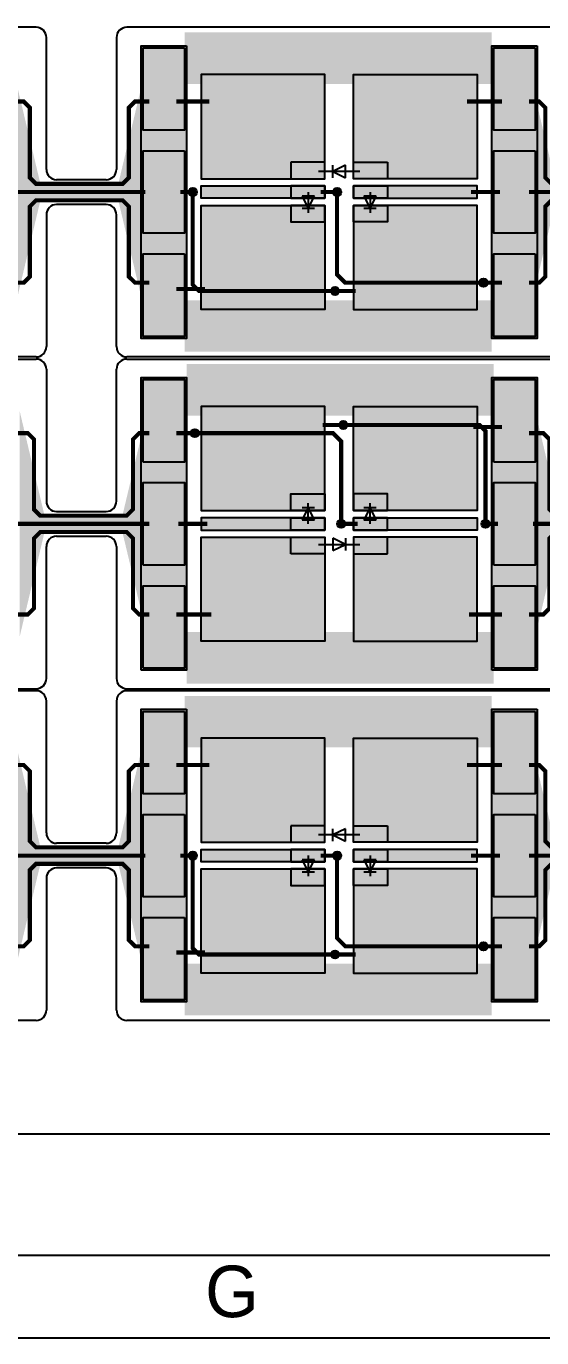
# Model space of a CAD drawing. Extents: x 1822 to 2392, y 725 to 1125.
# Drawn here: x 2212.5 to 2237.5, y 725.2 to 788.9 of the extents above; entities that cross this region are included whole.
import ezdxf

# ---------------------------------------------------------------- set-up
doc = ezdxf.new("R2010")
doc.units = 0
doc.header["$LTSCALE"] = 0.2
doc.layers.get('0').update_dxf_attribs({"linetype": 'CONTINUOUS'})
for name, color, linetype in [('BS', 1, 'CONTINUOUS'), ('Durchsteiger', 3, 'CONTINUOUS'), ('LED', 7, 'CONTINUOUS'), ('LS', 5, 'CONTINUOUS'), ('Rand', 6, 'CONTINUOUS')]:
    doc.layers.add(name, color=color, linetype=linetype)

# ---------------------------------------------------------------- blocks, each defined once
blk = doc.blocks.new('A2Q')
blk.add_line((570, 4), (4, 4))
blk.add_lwpolyline([(0, 0), (570, 0), (570, 400), (0, 400)], close=True)
blk.add_text('G', height=2.5).set_placement((399, 1))

msp = doc.modelspace()

# ---------------------------------------------------------------- hatches: boundary and pattern name
at = {"layer": 'BS'}
h = msp.add_hatch(color=256, dxfattribs=at)
h.paths.add_polyline_path([(2218.2, 773.8), (2220.2, 773.8), (2220.2, 777.8), (2218.2, 777.8)])
h.paths.add_polyline_path([(2218.2, 778.8), (2220.2, 778.8), (2220.2, 782.8), (2218.2, 782.8)])
h.paths.add_polyline_path([(2218.2, 783.8), (2220.2, 783.8), (2220.2, 787.8), (2218.2, 787.8)])
h = msp.add_hatch(color=256, dxfattribs=at)
h.paths.add_polyline_path([(2235.2, 773.8), (2237.2, 773.8), (2237.2, 777.8), (2235.2, 777.8)])
h.paths.add_polyline_path([(2235.2, 778.8), (2237.2, 778.8), (2237.2, 782.8), (2235.2, 782.8)])
h.paths.add_polyline_path([(2235.2, 783.8), (2237.2, 783.8), (2237.2, 787.8), (2235.2, 787.8)])
h = msp.add_hatch(color=256, dxfattribs=at)
h.paths.add_polyline_path([(2234.4, 775.1), (2234.4, 780.15), (2230.05, 780.15), (2230.05, 779.35), (2228.4, 779.35), (2228.4, 775.1)])
h.paths.add_polyline_path([(2234.4, 780.5), (2234.4, 781.1), (2230.05, 781.1), (2230.05, 780.5)])
h.paths.add_polyline_path([(2234.4, 781.45), (2234.4, 786.5), (2228.4, 786.5), (2228.4, 782.25), (2230.05, 782.25), (2230.05, 781.45)])
h.paths.add_polyline_path([(2225.35, 781.45), (2225.35, 782.25), (2227, 782.25), (2227, 786.5), (2221, 786.5), (2221, 781.45)])
h.paths.add_polyline_path([(2225.35, 780.5), (2225.35, 781.1), (2221, 781.1), (2221, 780.5)])
h.paths.add_polyline_path([(2227, 775.1), (2227, 779.35), (2225.35, 779.35), (2225.35, 780.15), (2221, 780.15), (2221, 775.1)])
h.paths.add_polyline_path([(2227, 779.35), (2227, 780.15), (2226.275, 780.15), (2226.2, 780), (2226.125, 780.15), (2225.35, 780.15), (2225.35, 779.35)], flags=17)
h.paths.add_polyline_path([(2227, 780.5), (2227, 781.1), (2225.35, 781.1), (2225.35, 780.5), (2225.95, 780.5), (2225.9, 780.6), (2226.5, 780.6), (2226.45, 780.5)])
h.paths.add_polyline_path([(2227, 781.45), (2227, 782.25), (2225.35, 782.25), (2225.35, 781.45)], flags=17)
h.paths.add_polyline_path([(2230.05, 781.45), (2230.05, 782.25), (2228.4, 782.25), (2228.4, 781.45)], flags=16)
h.paths.add_polyline_path([(2230.05, 780.5), (2230.05, 781.1), (2228.4, 781.1), (2228.4, 780.5), (2228.95, 780.5), (2228.9, 780.6), (2229.5, 780.6), (2229.45, 780.5)])
h.paths.add_polyline_path([(2230.05, 779.35), (2230.05, 780.15), (2229.275, 780.15), (2229.2, 780), (2229.125, 780.15), (2228.4, 780.15), (2228.4, 779.35)], flags=17)
h = msp.add_hatch(color=256, dxfattribs=at)
h.paths.add_polyline_path([(2220.2, 771.7), (2218.2, 771.7), (2218.2, 767.7), (2220.2, 767.7)])
h.paths.add_polyline_path([(2220.2, 766.7), (2218.2, 766.7), (2218.2, 762.7), (2220.2, 762.7)])
h.paths.add_polyline_path([(2220.2, 761.7), (2218.2, 761.7), (2218.2, 757.7), (2220.2, 757.7)])
h = msp.add_hatch(color=256, dxfattribs=at)
h.paths.add_polyline_path([(2237.2, 771.7), (2235.2, 771.7), (2235.2, 767.7), (2237.2, 767.7)])
h.paths.add_polyline_path([(2237.2, 766.7), (2235.2, 766.7), (2235.2, 762.7), (2237.2, 762.7)])
h.paths.add_polyline_path([(2237.2, 761.7), (2235.2, 761.7), (2235.2, 757.7), (2237.2, 757.7)])
h = msp.add_hatch(color=256, dxfattribs=at)
h.paths.add_polyline_path([(2221, 770.4), (2221, 765.35), (2225.35, 765.35), (2225.35, 766.15), (2227, 766.15), (2227, 770.4)])
h.paths.add_polyline_path([(2221, 765), (2221, 764.4), (2225.35, 764.4), (2225.35, 765)])
h.paths.add_polyline_path([(2221, 764.05), (2221, 759), (2227, 759), (2227, 763.25), (2225.35, 763.25), (2225.35, 764.05)])
h.paths.add_polyline_path([(2230.05, 764.05), (2230.05, 763.25), (2228.4, 763.25), (2228.4, 759), (2234.4, 759), (2234.4, 764.05)])
h.paths.add_polyline_path([(2230.05, 765), (2230.05, 764.4), (2234.4, 764.4), (2234.4, 765)])
h.paths.add_polyline_path([(2228.4, 770.4), (2228.4, 766.15), (2230.05, 766.15), (2230.05, 765.35), (2234.4, 765.35), (2234.4, 770.4)])
h.paths.add_polyline_path([(2228.4, 766.15), (2228.4, 765.35), (2229.125, 765.35), (2229.2, 765.5), (2229.275, 765.35), (2230.05, 765.35), (2230.05, 766.15)], flags=17)
h.paths.add_polyline_path([(2228.4, 765), (2228.4, 764.4), (2230.05, 764.4), (2230.05, 765), (2229.45, 765), (2229.5, 764.9), (2228.9, 764.9), (2228.95, 765)])
h.paths.add_polyline_path([(2228.4, 764.05), (2228.4, 763.25), (2230.05, 763.25), (2230.05, 764.05)], flags=17)
h.paths.add_polyline_path([(2225.35, 764.05), (2225.35, 763.25), (2227, 763.25), (2227, 764.05)], flags=16)
h.paths.add_polyline_path([(2225.35, 765), (2225.35, 764.4), (2227, 764.4), (2227, 765), (2226.45, 765), (2226.5, 764.9), (2225.9, 764.9), (2225.95, 765)])
h.paths.add_polyline_path([(2225.35, 766.15), (2225.35, 765.35), (2226.125, 765.35), (2226.2, 765.5), (2226.275, 765.35), (2227, 765.35), (2227, 766.15)], flags=17)
h = msp.add_hatch(color=256, dxfattribs=at)
h.paths.add_polyline_path([(2218.2, 741.6), (2220.2, 741.6), (2220.2, 745.6), (2218.2, 745.6)])
h.paths.add_polyline_path([(2218.2, 746.6), (2220.2, 746.6), (2220.2, 750.6), (2218.2, 750.6)])
h.paths.add_polyline_path([(2218.2, 751.6), (2220.2, 751.6), (2220.2, 755.6), (2218.2, 755.6)])
h = msp.add_hatch(color=256, dxfattribs=at)
h.paths.add_polyline_path([(2235.2, 741.6), (2237.2, 741.6), (2237.2, 745.6), (2235.2, 745.6)])
h.paths.add_polyline_path([(2235.2, 746.6), (2237.2, 746.6), (2237.2, 750.6), (2235.2, 750.6)])
h.paths.add_polyline_path([(2235.2, 751.6), (2237.2, 751.6), (2237.2, 755.6), (2235.2, 755.6)])
h = msp.add_hatch(color=256, dxfattribs=at)
h.paths.add_polyline_path([(2234.4, 742.9), (2234.4, 747.95), (2230.05, 747.95), (2230.05, 747.15), (2228.4, 747.15), (2228.4, 742.9)])
h.paths.add_polyline_path([(2234.4, 748.3), (2234.4, 748.9), (2230.05, 748.9), (2230.05, 748.3)])
h.paths.add_polyline_path([(2234.4, 749.25), (2234.4, 754.3), (2228.4, 754.3), (2228.4, 750.05), (2230.05, 750.05), (2230.05, 749.25)])
h.paths.add_polyline_path([(2225.35, 749.25), (2225.35, 750.05), (2227, 750.05), (2227, 754.3), (2221, 754.3), (2221, 749.25)])
h.paths.add_polyline_path([(2225.35, 748.3), (2225.35, 748.9), (2221, 748.9), (2221, 748.3)])
h.paths.add_polyline_path([(2227, 742.9), (2227, 747.15), (2225.35, 747.15), (2225.35, 747.95), (2221, 747.95), (2221, 742.9)])
h.paths.add_polyline_path([(2227, 747.15), (2227, 747.95), (2226.275, 747.95), (2226.2, 747.8), (2226.125, 747.95), (2225.35, 747.95), (2225.35, 747.15)], flags=17)
h.paths.add_polyline_path([(2227, 748.3), (2227, 748.9), (2225.35, 748.9), (2225.35, 748.3), (2225.95, 748.3), (2225.9, 748.4), (2226.5, 748.4), (2226.45, 748.3)])
h.paths.add_polyline_path([(2227, 749.25), (2227, 750.05), (2225.35, 750.05), (2225.35, 749.25)], flags=17)
h.paths.add_polyline_path([(2230.05, 749.25), (2230.05, 750.05), (2228.4, 750.05), (2228.4, 749.25)], flags=16)
h.paths.add_polyline_path([(2230.05, 748.3), (2230.05, 748.9), (2228.4, 748.9), (2228.4, 748.3), (2228.95, 748.3), (2228.9, 748.4), (2229.5, 748.4), (2229.45, 748.3)])
h.paths.add_polyline_path([(2230.05, 747.15), (2230.05, 747.95), (2229.275, 747.95), (2229.2, 747.8), (2229.125, 747.95), (2228.4, 747.95), (2228.4, 747.15)], flags=17)
at = {"layer": 'Durchsteiger'}
for points in [[(2220.6, 780.6, 1), (2220.6, 781, 1)], [(2227.6, 780.6, 1), (2227.6, 781, 1)], [(2234.7, 776.2, 1), (2234.7, 776.6, 1)], [(2227.5, 775.8, 1), (2227.5, 776.2, 1)], [(2227.9, 769.7, 1), (2227.9, 769.3, 1)], [(2220.7, 769.3, 1), (2220.7, 768.9, 1)], [(2227.8, 764.9, 1), (2227.8, 764.5, 1)], [(2234.8, 764.9, 1), (2234.8, 764.5, 1)], [(2220.6, 748.4, 1), (2220.6, 748.8, 1)], [(2227.6, 748.4, 1), (2227.6, 748.8, 1)], [(2234.7, 744, 1), (2234.7, 744.4, 1)], [(2227.5, 743.6, 1), (2227.5, 744, 1)]]:
    msp.add_hatch(color=256, dxfattribs=at).paths.add_polyline_path(points)
at = {"layer": 'LS'}
for points in [[(2220.3, 787.9), (2218.1, 787.9), (2218.1, 773.7), (2220.3, 773.7)], [(2237.3, 787.9), (2235.1, 787.9), (2235.1, 773.7), (2237.3, 773.7)], [(2220.3, 771.8), (2218.1, 771.8), (2218.1, 757.6), (2220.3, 757.6)], [(2237.3, 771.8), (2235.1, 771.8), (2235.1, 757.6), (2237.3, 757.6)], [(2220.3, 755.7), (2218.1, 755.7), (2218.1, 741.5), (2220.3, 741.5)], [(2237.3, 755.7), (2235.1, 755.7), (2235.1, 741.5), (2237.3, 741.5)]]:
    msp.add_hatch(color=256, dxfattribs=at).paths.add_polyline_path(points)

# ---------------------------------------------------------------- linework, layer by layer
at = {"layer": 'BS'}
for p, q in [((2227.8, 780.8), (2227.6, 780.8)), ((2227.7, 780.9), (2227.7, 780.7)), ((2227.6, 764.7), (2227.8, 764.7)), ((2227.7, 764.6), (2227.7, 764.8)), ((2227.8, 748.6), (2227.6, 748.6)), ((2227.7, 748.7), (2227.7, 748.5))]:
    msp.add_line(p, q, dxfattribs=at)
for points in [[(2220.2, 787.8), (2220.2, 783.8), (2218.2, 783.8), (2218.2, 787.8)], [(2237.2, 787.8), (2237.2, 783.8), (2235.2, 783.8), (2235.2, 787.8)], [(2227, 781.45), (2227, 786.5), (2221, 786.5), (2221, 781.45)], [(2228.4, 781.45), (2228.4, 786.5), (2234.4, 786.5), (2234.4, 781.45)], [(2220.2, 782.8), (2220.2, 778.8), (2218.2, 778.8), (2218.2, 782.8)], [(2237.2, 782.8), (2237.2, 778.8), (2235.2, 778.8), (2235.2, 782.8)], [(2225.35, 782.25), (2225.35, 781.45), (2227, 781.45), (2227, 782.25)], [(2230.05, 782.25), (2230.05, 781.45), (2228.4, 781.45), (2228.4, 782.25)], [(2227, 781.1), (2227, 780.5), (2221, 780.5), (2221, 781.1)], [(2225.35, 781.1), (2225.35, 780.5), (2227, 780.5), (2227, 781.1)], [(2230.05, 781.1), (2230.05, 780.5), (2228.4, 780.5), (2228.4, 781.1)], [(2228.4, 781.1), (2228.4, 780.5), (2234.4, 780.5), (2234.4, 781.1)], [(2227, 780.15), (2227, 775.1), (2221, 775.1), (2221, 780.15)], [(2225.35, 780.15), (2225.35, 779.35), (2227, 779.35), (2227, 780.15)], [(2230.05, 780.15), (2230.05, 779.35), (2228.4, 779.35), (2228.4, 780.15)], [(2228.4, 780.15), (2228.4, 775.1), (2234.4, 775.1), (2234.4, 780.15)], [(2220.2, 777.8), (2220.2, 773.8), (2218.2, 773.8), (2218.2, 777.8)], [(2237.2, 777.8), (2237.2, 773.8), (2235.2, 773.8), (2235.2, 777.8)], [(2218.2, 767.7), (2218.2, 771.7), (2220.2, 771.7), (2220.2, 767.7)], [(2235.2, 767.7), (2235.2, 771.7), (2237.2, 771.7), (2237.2, 767.7)], [(2227, 765.35), (2227, 770.4), (2221, 770.4), (2221, 765.35)], [(2228.4, 765.35), (2228.4, 770.4), (2234.4, 770.4), (2234.4, 765.35)], [(2218.2, 762.7), (2218.2, 766.7), (2220.2, 766.7), (2220.2, 762.7)], [(2235.2, 762.7), (2235.2, 766.7), (2237.2, 766.7), (2237.2, 762.7)], [(2225.35, 765.35), (2225.35, 766.15), (2227, 766.15), (2227, 765.35)], [(2230.05, 765.35), (2230.05, 766.15), (2228.4, 766.15), (2228.4, 765.35)], [(2227, 764.4), (2227, 765), (2221, 765), (2221, 764.4)], [(2225.35, 764.4), (2225.35, 765), (2227, 765), (2227, 764.4)], [(2230.05, 764.4), (2230.05, 765), (2228.4, 765), (2228.4, 764.4)], [(2228.4, 764.4), (2228.4, 765), (2234.4, 765), (2234.4, 764.4)], [(2227, 764.05), (2227, 759), (2221, 759), (2221, 764.05)], [(2225.35, 763.25), (2225.35, 764.05), (2227, 764.05), (2227, 763.25)], [(2230.05, 763.25), (2230.05, 764.05), (2228.4, 764.05), (2228.4, 763.25)], [(2228.4, 764.05), (2228.4, 759), (2234.4, 759), (2234.4, 764.05)], [(2218.2, 757.7), (2218.2, 761.7), (2220.2, 761.7), (2220.2, 757.7)], [(2235.2, 757.7), (2235.2, 761.7), (2237.2, 761.7), (2237.2, 757.7)], [(2220.2, 755.6), (2220.2, 751.6), (2218.2, 751.6), (2218.2, 755.6)], [(2237.2, 755.6), (2237.2, 751.6), (2235.2, 751.6), (2235.2, 755.6)], [(2227, 749.25), (2227, 754.3), (2221, 754.3), (2221, 749.25)], [(2228.4, 749.25), (2228.4, 754.3), (2234.4, 754.3), (2234.4, 749.25)], [(2220.2, 750.6), (2220.2, 746.6), (2218.2, 746.6), (2218.2, 750.6)], [(2237.2, 750.6), (2237.2, 746.6), (2235.2, 746.6), (2235.2, 750.6)], [(2225.35, 750.05), (2225.35, 749.25), (2227, 749.25), (2227, 750.05)], [(2230.05, 750.05), (2230.05, 749.25), (2228.4, 749.25), (2228.4, 750.05)], [(2227, 748.9), (2227, 748.3), (2221, 748.3), (2221, 748.9)], [(2225.35, 748.9), (2225.35, 748.3), (2227, 748.3), (2227, 748.9)], [(2230.05, 748.9), (2230.05, 748.3), (2228.4, 748.3), (2228.4, 748.9)], [(2228.4, 748.9), (2228.4, 748.3), (2234.4, 748.3), (2234.4, 748.9)], [(2227, 747.95), (2227, 742.9), (2221, 742.9), (2221, 747.95)], [(2225.35, 747.95), (2225.35, 747.15), (2227, 747.15), (2227, 747.95)], [(2230.05, 747.95), (2230.05, 747.15), (2228.4, 747.15), (2228.4, 747.95)], [(2228.4, 747.95), (2228.4, 742.9), (2234.4, 742.9), (2234.4, 747.95)], [(2220.2, 745.6), (2220.2, 741.6), (2218.2, 741.6), (2218.2, 745.6)], [(2237.2, 745.6), (2237.2, 741.6), (2235.2, 741.6), (2235.2, 745.6)]]:
    msp.add_lwpolyline(points, close=True, dxfattribs=at)
at = {"layer": 'BS', "const_width": 0.2}
for points in [[(2215.3, 781.2), (2213, 781.2), (2212.7, 781.5), (2212.7, 784.9), (2212.4, 785.2), (2211.9, 785.2)], [(2218.5, 785.2), (2217.8, 785.2), (2217.5, 784.9), (2217.5, 781.5), (2217.2, 781.2), (2215.3, 781.2)], [(2221.4, 785.2), (2219.8, 785.2)], [(2235.6, 785.2), (2233.9, 785.2)], [(2240.3, 781.2), (2238, 781.2), (2237.7, 781.5), (2237.7, 784.9), (2237.4, 785.2), (2236.9, 785.2)], [(2215.3, 780.8), (2211.9, 780.8)], [(2215.3, 780.4), (2213, 780.4), (2212.7, 780.1), (2212.7, 776.7), (2212.4, 776.4), (2211.9, 776.4)], [(2218.3, 780.8), (2215.3, 780.8)], [(2218.5, 776.4), (2217.8, 776.4), (2217.5, 776.7), (2217.5, 780.1), (2217.2, 780.4), (2215.3, 780.4)], [(2220.5, 780.8), (2220, 780.8)], [(2227.5, 780.8), (2226.8, 780.8)], [(2235.5, 780.8), (2234.1, 780.8)], [(2240.3, 780.8), (2236.9, 780.8)], [(2240.3, 780.4), (2238, 780.4), (2237.7, 780.1), (2237.7, 776.7), (2237.4, 776.4), (2236.9, 776.4)], [(2221.2, 776.1), (2219.8, 776.1)], [(2228.5, 776), (2227.6, 776)], [(2234.8, 776.4), (2235.6, 776.4)], [(2226.9, 769.5), (2227.8, 769.5)], [(2211.9, 769.1), (2212.6, 769.1), (2212.9, 768.8), (2212.9, 765.4), (2213.2, 765.1), (2215.1, 765.1)], [(2215.1, 765.1), (2217.4, 765.1), (2217.7, 765.4), (2217.7, 768.8), (2218, 769.1), (2218.5, 769.1)], [(2220.6, 769.1), (2219.8, 769.1)], [(2234.2, 769.4), (2235.6, 769.4)], [(2236.9, 769.1), (2237.6, 769.1), (2237.9, 768.8), (2237.9, 765.4), (2238.2, 765.1), (2240.1, 765.1)], [(2212.1, 764.7), (2215.1, 764.7)], [(2215.1, 764.7), (2218.5, 764.7)], [(2219.9, 764.7), (2221.3, 764.7)], [(2227.9, 764.7), (2228.6, 764.7)], [(2234.9, 764.7), (2235.4, 764.7)], [(2237.1, 764.7), (2240.1, 764.7)], [(2211.9, 760.3), (2212.6, 760.3), (2212.9, 760.6), (2212.9, 764), (2213.2, 764.3), (2215.1, 764.3)], [(2215.1, 764.3), (2217.4, 764.3), (2217.7, 764), (2217.7, 760.6), (2218, 760.3), (2218.5, 760.3)], [(2236.9, 760.3), (2237.6, 760.3), (2237.9, 760.6), (2237.9, 764), (2238.2, 764.3), (2240.1, 764.3)], [(2219.8, 760.3), (2221.5, 760.3)], [(2234, 760.3), (2235.6, 760.3)], [(2215.3, 749), (2213, 749), (2212.7, 749.3), (2212.7, 752.7), (2212.4, 753), (2211.9, 753)], [(2218.5, 753), (2217.8, 753), (2217.5, 752.7), (2217.5, 749.3), (2217.2, 749), (2215.3, 749)], [(2221.4, 753), (2219.8, 753)], [(2235.6, 753), (2233.9, 753)], [(2240.3, 749), (2238, 749), (2237.7, 749.3), (2237.7, 752.7), (2237.4, 753), (2236.9, 753)], [(2215.3, 748.6), (2211.9, 748.6)], [(2218.3, 748.6), (2215.3, 748.6)], [(2220.5, 748.6), (2220, 748.6)], [(2227.5, 748.6), (2226.8, 748.6)], [(2235.5, 748.6), (2234.1, 748.6)], [(2240.3, 748.6), (2236.9, 748.6)], [(2215.3, 748.2), (2213, 748.2), (2212.7, 747.9), (2212.7, 744.5), (2212.4, 744.2), (2211.9, 744.2)], [(2218.5, 744.2), (2217.8, 744.2), (2217.5, 744.5), (2217.5, 747.9), (2217.2, 748.2), (2215.3, 748.2)], [(2240.3, 748.2), (2238, 748.2), (2237.7, 747.9), (2237.7, 744.5), (2237.4, 744.2), (2236.9, 744.2)], [(2234.8, 744.2), (2235.6, 744.2)], [(2221.2, 743.9), (2219.8, 743.9)], [(2228.5, 743.8), (2227.6, 743.8)]]:
    msp.add_lwpolyline(points, dxfattribs=at)
at = {"layer": 'Durchsteiger'}
for centre in [(2220.6, 780.8), (2227.6, 780.8), (2234.7, 776.4), (2227.5, 776), (2227.9, 769.5), (2220.7, 769.1), (2227.8, 764.7), (2234.8, 764.7), (2220.6, 748.6), (2227.6, 748.6), (2234.7, 744.2), (2227.5, 743.8)]:
    msp.add_circle(centre, 0.2, dxfattribs=at)
at = {"layer": 'LED'}
for p, q in [((2228.7, 781.8), (2226.7, 781.8)), ((2228, 782.1), (2227.4, 781.8)), ((2227.4, 781.5), (2227.4, 782.1)), ((2227.4, 781.8), (2228, 781.5)), ((2228, 781.5), (2228, 782.1)), ((2226.5, 780.6), (2225.9, 780.6)), ((2225.9, 780.6), (2226.2, 780)), ((2226.2, 780.8), (2226.2, 779.8)), ((2226.2, 780), (2226.5, 780.6)), ((2229.5, 780.6), (2228.9, 780.6)), ((2228.9, 780.6), (2229.2, 780)), ((2229.2, 780.8), (2229.2, 779.8)), ((2229.2, 780), (2229.5, 780.6)), ((2226.5, 780), (2225.9, 780)), ((2229.5, 780), (2228.9, 780)), ((2226.2, 765.5), (2225.9, 764.9)), ((2225.9, 765.5), (2226.5, 765.5)), ((2226.2, 764.7), (2226.2, 765.7)), ((2226.5, 764.9), (2226.2, 765.5)), ((2229.2, 765.5), (2228.9, 764.9)), ((2228.9, 765.5), (2229.5, 765.5)), ((2229.2, 764.7), (2229.2, 765.7)), ((2229.5, 764.9), (2229.2, 765.5)), ((2225.9, 764.9), (2226.5, 764.9)), ((2228.9, 764.9), (2229.5, 764.9)), ((2227.4, 764), (2227.4, 763.4)), ((2228, 763.7), (2227.4, 764)), ((2228, 764), (2228, 763.4)), ((2226.7, 763.7), (2228.7, 763.7)), ((2227.4, 763.4), (2228, 763.7)), ((2228, 749.9), (2227.4, 749.6)), ((2227.4, 749.3), (2227.4, 749.9)), ((2228, 749.3), (2228, 749.9)), ((2228.7, 749.6), (2226.7, 749.6)), ((2227.4, 749.6), (2228, 749.3)), ((2226.2, 748.6), (2226.2, 747.6)), ((2229.2, 748.6), (2229.2, 747.6)), ((2226.5, 748.4), (2225.9, 748.4)), ((2225.9, 748.4), (2226.2, 747.8)), ((2226.2, 747.8), (2226.5, 748.4)), ((2229.5, 748.4), (2228.9, 748.4)), ((2228.9, 748.4), (2229.2, 747.8)), ((2229.2, 747.8), (2229.5, 748.4)), ((2226.5, 747.8), (2225.9, 747.8)), ((2229.5, 747.8), (2228.9, 747.8))]:
    msp.add_line(p, q, dxfattribs=at)
at = {"layer": 'LS'}
for points in [[(2213.2, 780.8, 0.9, 11, 0), (2212, 780.8, 15, 15, 0)], [(2217, 780.8, 0.9, 11, 0), (2218.2, 780.8, 15, 15, 0)], [(2238.2, 780.8, 0.9, 11, 0), (2237, 780.8, 15, 15, 0)], [(2242, 780.8, 0.9, 11, 0), (2243.2, 780.8, 15, 15, 0)], [(2213.4, 764.7, 0.9, 11, 0), (2212.2, 764.7, 15, 15, 0)], [(2217.2, 764.7, 0.9, 11, 0), (2218.4, 764.7, 15, 15, 0)], [(2238.4, 764.7, 0.9, 11, 0), (2237.2, 764.7, 15, 15, 0)], [(2242.2, 764.7, 0.9, 11, 0), (2243.4, 764.7, 15, 15, 0)], [(2213.2, 748.6, 0.9, 11, 0), (2212, 748.6, 15, 15, 0)], [(2217, 748.6, 0.9, 11, 0), (2218.2, 748.6, 15, 15, 0)], [(2238.2, 748.6, 0.9, 11, 0), (2237, 748.6, 15, 15, 0)], [(2242, 748.6, 0.9, 11, 0), (2243.2, 748.6, 15, 15, 0)]]:
    msp.add_lwpolyline(points, format="xyseb", dxfattribs=at)
for points, const_width in [([(2235.1, 787.3), (2220.2, 787.3)], 2.5), ([(2215.3, 780.8), (2213.2, 780.8)], 0.9), ([(2217, 780.8), (2215.3, 780.8)], 0.9), ([(2227.4, 776), (2220.9, 776), (2220.6, 776.3), (2220.6, 780.5), (2220.6, 780.7)], 0.2), ([(2234.6, 776.4), (2232.5, 776.4), (2228, 776.4), (2227.6, 776.8), (2227.6, 780.7)], 0.2), ([(2235.1, 774.3), (2220.2, 774.3)], 2.5), ([(2220.3, 771.2), (2235.2, 771.2)], 2.5), ([(2228, 769.5), (2234.5, 769.5), (2234.8, 769.2), (2234.8, 765), (2234.8, 764.8)], 0.2), ([(2220.8, 769.1), (2222.9, 769.1), (2227.4, 769.1), (2227.8, 768.7), (2227.8, 764.8)], 0.2), ([(2213.4, 764.7), (2215.1, 764.7)], 0.9), ([(2215.1, 764.7), (2217.2, 764.7)], 0.9), ([(2220.3, 758.2), (2235.2, 758.2)], 2.5), ([(2235.1, 755.1), (2220.2, 755.1)], 2.5), ([(2215.3, 748.6), (2213.2, 748.6)], 0.9), ([(2217, 748.6), (2215.3, 748.6)], 0.9), ([(2227.4, 743.8), (2220.9, 743.8), (2220.6, 744.1), (2220.6, 748.3), (2220.6, 748.5)], 0.2), ([(2234.6, 744.2), (2232.5, 744.2), (2228, 744.2), (2227.6, 744.6), (2227.6, 748.5)], 0.2), ([(2235.1, 742.1), (2220.2, 742.1)], 2.5)]:
    msp.add_lwpolyline(points, dxfattribs=dict(at, const_width=const_width))
for points in [[(2220.3, 787.9), (2220.3, 773.7), (2218.1, 773.7), (2218.1, 787.9)], [(2237.3, 787.9), (2237.3, 773.7), (2235.1, 773.7), (2235.1, 787.9)], [(2218.1, 757.6), (2218.1, 771.8), (2220.3, 771.8), (2220.3, 757.6)], [(2235.1, 757.6), (2235.1, 771.8), (2237.3, 771.8), (2237.3, 757.6)], [(2220.3, 755.7), (2220.3, 741.5), (2218.1, 741.5), (2218.1, 755.7)], [(2237.3, 755.7), (2237.3, 741.5), (2235.1, 741.5), (2235.1, 755.7)]]:
    msp.add_lwpolyline(points, close=True, dxfattribs=at)
at = {"layer": 'Rand'}
for p, q in [((2213, 788.8), (2192.4, 788.8)), ((2238, 788.8), (2217.4, 788.8)), ((2213.5, 781.9), (2213.5, 788.3)), ((2216.9, 788.3), (2216.9, 781.9)), ((2215.3, 781.4), (2214, 781.4)), ((2215.3, 781.4), (2214, 781.4)), ((2216.4, 781.4), (2215.3, 781.4)), ((2216.4, 781.4), (2215.3, 781.4)), ((2215.3, 780.2), (2214, 780.2)), ((2215.3, 780.2), (2214, 780.2)), ((2216.4, 780.2), (2215.3, 780.2)), ((2216.4, 780.2), (2215.3, 780.2)), ((2213.5, 779.7), (2213.5, 773.3)), ((2216.9, 773.3), (2216.9, 779.7)), ((2213, 772.8), (2192.4, 772.8)), ((2238, 772.8), (2217.4, 772.8)), ((2192.4, 772.7), (2213, 772.7)), ((2213.5, 772.2), (2213.5, 765.8)), ((2216.9, 765.8), (2216.9, 772.2)), ((2217.4, 772.7), (2238, 772.7)), ((2214, 765.3), (2215.1, 765.3)), ((2214, 765.3), (2215.1, 765.3)), ((2215.1, 765.3), (2216.4, 765.3)), ((2215.1, 765.3), (2216.4, 765.3)), ((2214, 764.1), (2215.1, 764.1)), ((2214, 764.1), (2215.1, 764.1)), ((2215.1, 764.1), (2216.4, 764.1)), ((2215.1, 764.1), (2216.4, 764.1)), ((2213.5, 757.2), (2213.5, 763.6)), ((2216.9, 763.6), (2216.9, 757.2)), ((2192.4, 756.7), (2213, 756.7)), ((2213, 756.6), (2192.4, 756.6)), ((2217.4, 756.7), (2238, 756.7)), ((2238, 756.6), (2217.4, 756.6)), ((2213.5, 749.7), (2213.5, 756.1)), ((2216.9, 756.1), (2216.9, 749.7)), ((2215.3, 749.2), (2214, 749.2)), ((2215.3, 749.2), (2214, 749.2)), ((2216.4, 749.2), (2215.3, 749.2)), ((2216.4, 749.2), (2215.3, 749.2)), ((2215.3, 748), (2214, 748)), ((2215.3, 748), (2214, 748)), ((2216.4, 748), (2215.3, 748)), ((2216.4, 748), (2215.3, 748)), ((2213.5, 747.5), (2213.5, 741.1)), ((2216.9, 741.1), (2216.9, 747.5)), ((2213, 740.6), (2192.4, 740.6)), ((2238, 740.6), (2217.4, 740.6))]:
    msp.add_line(p, q, dxfattribs=at)
msp.add_lwpolyline([(1879, 735.1), (2379, 735.1), (2379, 1035.1), (1879, 1035.1)], close=True, dxfattribs=at)
for centre, start, end in [((2213, 788.3), 0, 90), ((2217.4, 788.3), 90, 180), ((2214, 781.9), 180, 270), ((2216.4, 781.9), 270, 0), ((2214, 779.7), 90, 180), ((2216.4, 779.7), 0, 90), ((2213, 773.3), 270, 0), ((2217.4, 773.3), 180, 270), ((2213, 772.2), 0, 90), ((2217.4, 772.2), 90, 180), ((2214, 765.8), 180, 270), ((2216.4, 765.8), 270, 0), ((2214, 763.6), 90, 180), ((2216.4, 763.6), 0, 90), ((2213, 757.2), 270, 0), ((2217.4, 757.2), 180, 270), ((2213, 756.1), 0, 90), ((2217.4, 756.1), 90, 180), ((2214, 749.7), 180, 270), ((2216.4, 749.7), 270, 0), ((2214, 747.5), 90, 180), ((2216.4, 747.5), 0, 90), ((2213, 741.1), 270, 0), ((2217.4, 741.1), 180, 270)]:
    msp.add_arc(centre, 0.5, start, end, dxfattribs=at)

# ---------------------------------------------------------------- block references
at = {"layer": 'LS'}
msp.add_blockref('A2Q', (1822.2, 725.2), dxfattribs=at)

doc.saveas('drawing.dxf')
